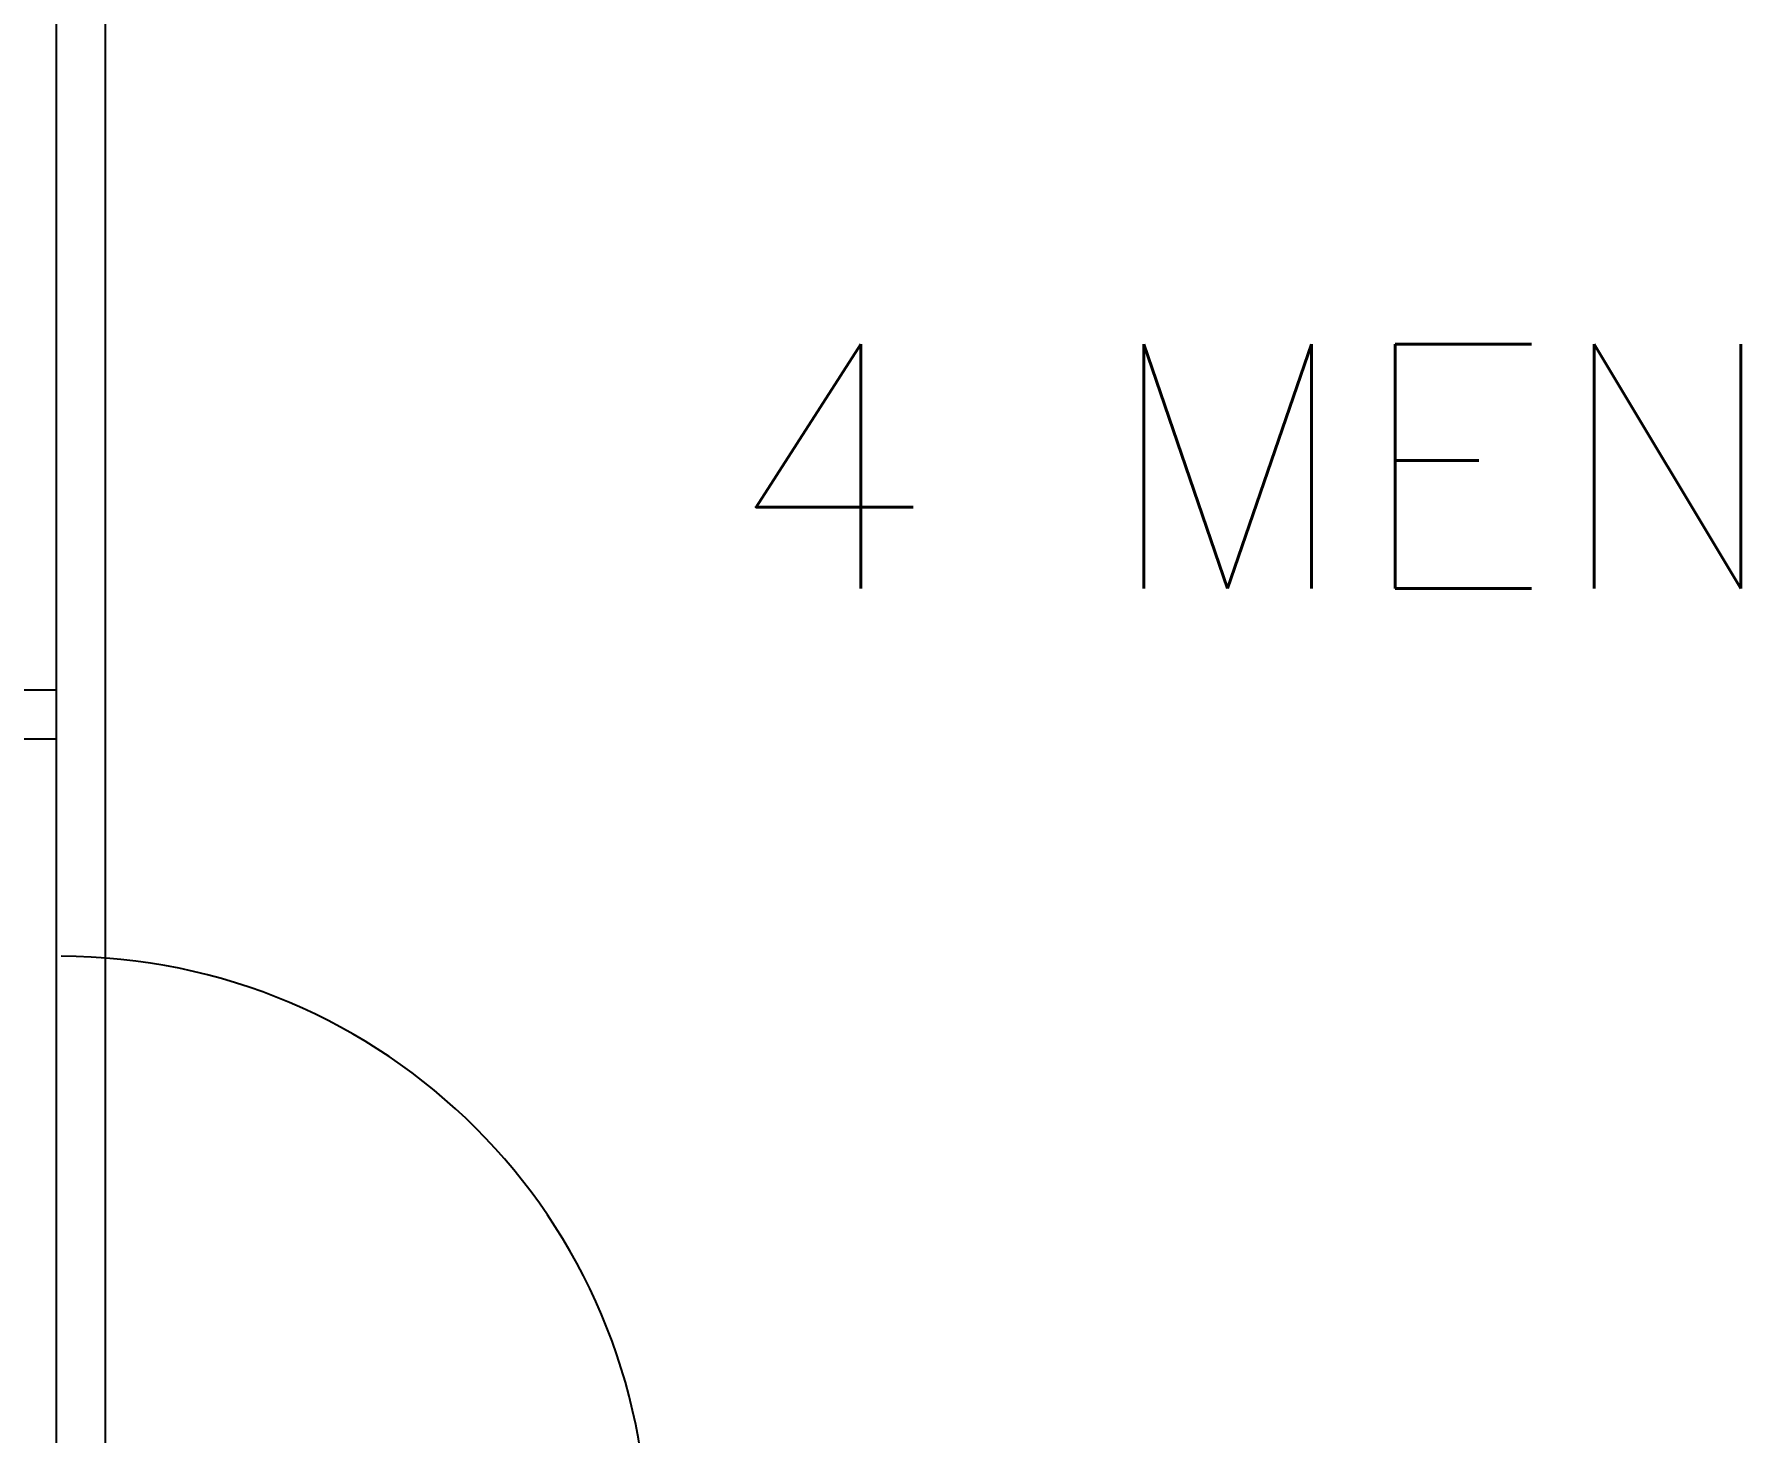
# Model space of a CAD drawing. Extents: x 475189 to 476029, y 1007718 to 1008015.
# Drawn here: x 475786.2 to 475795.56, y 1007887.1 to 1007894.77 of the extents above; entities that cross this region are included whole.
import ezdxf

# ---------------------------------------------------------------- set-up
doc = ezdxf.new("R2010")
doc.units = 0
doc.header["$LTSCALE"] = 2
doc.header["$MEASUREMENT"] = 0
for name, color, linetype in [('DIVISION', 42, 'CONTINUOUS'), ('LAYER010', 7, 'CONTINUOUS'), ('Lining', 151, 'CONTINUOUS')]:
    doc.layers.add(name, color=color, linetype=linetype)
doc.styles.add('ROMANS', font='ROMANS.SHX')

msp = doc.modelspace()

# ---------------------------------------------------------------- linework, layer by layer
at = {"layer": 'DIVISION', "color": 8}
msp.add_arc((475786.3506, 1007886.4995), 3.2166, 0, 90, dxfattribs=at)
at = {"layer": 'Lining', "color": 8}
for p, q in [((475786.3238, 1007906.2339), (475786.3238, 1007878.9275)), ((475786.5919, 1007906.2339), (475786.5919, 1007878.9275)), ((475742.1759, 1007891.1774), (475786.3238, 1007891.1774)), ((475742.1759, 1007890.9094), (475786.3238, 1007890.9094))]:
    msp.add_line(p, q, dxfattribs=at)

# ---------------------------------------------------------------- texts
at = {"layer": 'LAYER010', "color": 8, "linetype": 'Continuous', "style": 'ROMANS'}
msp.add_text('4 MEN', height=1.34025, dxfattribs=at).set_placement((475789.9897, 1007891.7331))

doc.saveas('drawing.dxf')
